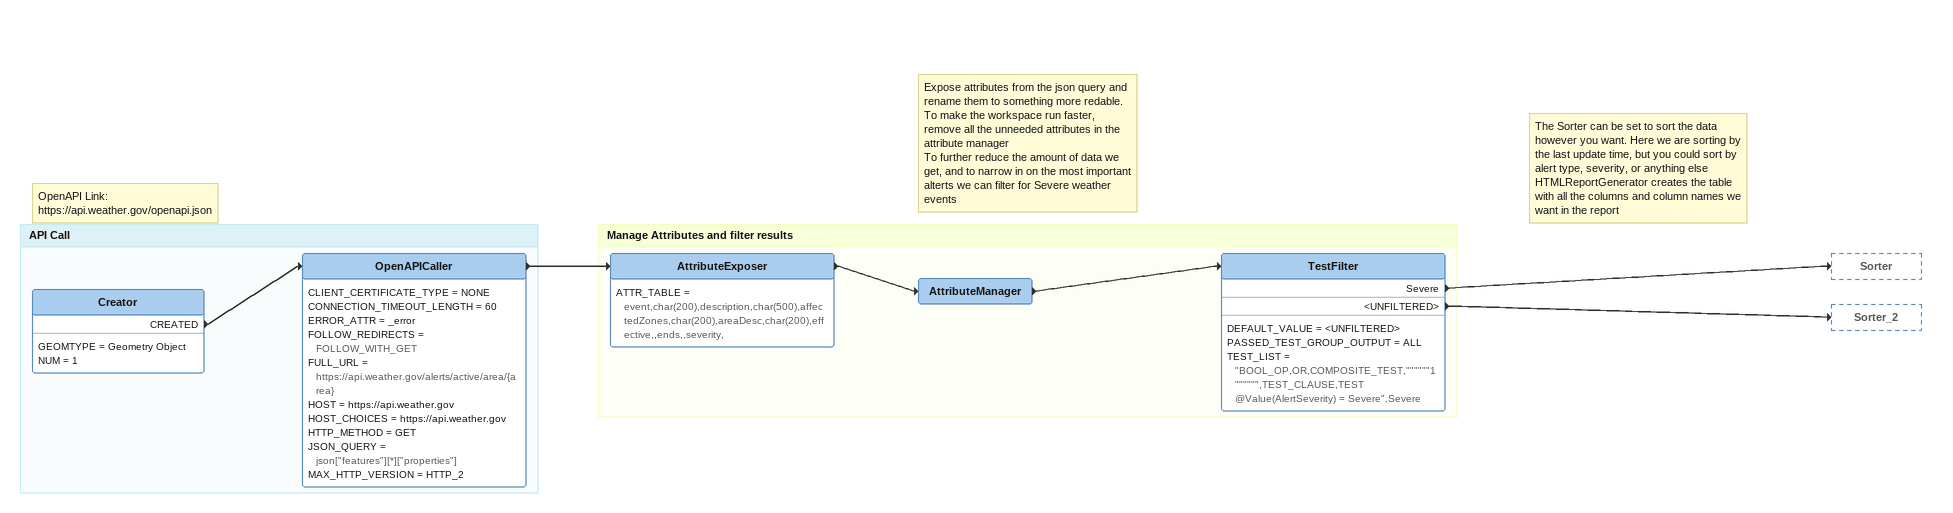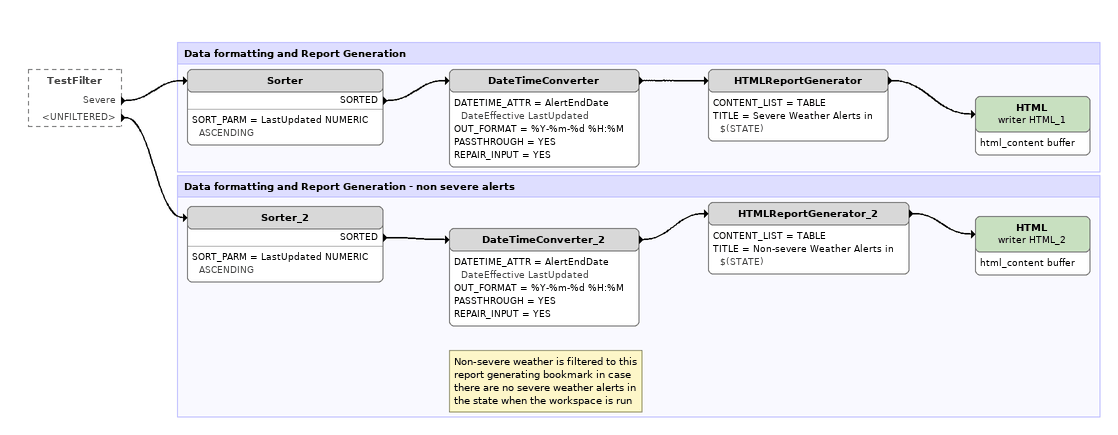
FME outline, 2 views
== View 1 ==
Note: OpenAPI Link: https://api.weather.gov/openapi.json
Note: Expose attributes from the json query and rename them to something more redable. / To make the workspace run faster, remove all the unneeded attributes in the attribute manager / To further reduce the amount of data we get, and to narrow in on the most important alterts we can filter for Severe weather events
Note: The Sorter can be set to sort the data however you want. Here we are sorting by the last update time, but you could sort by alert type, severity, or anything else / HTMLReportGenerator creates the table with all the columns and column names we want in the report

Bookmark: API Call
Creator
    GEOMTYPE = Geometry Object
    NUM = 1
    CREATED -> OpenAPICaller
OpenAPICaller
    CLIENT_CERTIFICATE_TYPE = NONE
    CONNECTION_TIMEOUT_LENGTH = 60
    ERROR_ATTR = _error
    FOLLOW_REDIRECTS = FOLLOW_WITH_GET
    FULL_URL = https://api.weather.gov/alerts/active/area/{area}
    HOST = https://api.weather.gov
    HOST_CHOICES = https://api.weather.gov
    HTTP_METHOD = GET
    JSON_QUERY = json["features"][*]["properties"]
    MAX_HTTP_VERSION = HTTP_2
    -> AttributeExposer

Bookmark: Manage Attributes and filter results
AttributeExposer
    ATTR_TABLE = event,char(200),description,char(500),affectedZones,char(200),areaDesc,char(200),effective,,ends,,severity,
    -> AttributeManager
AttributeManager
    -> TestFilter
TestFilter
    DEFAULT_VALUE = <UNFILTERED>
    PASSED_TEST_GROUP_OUTPUT = ALL
    TEST_LIST = "BOOL_OP,OR,COMPOSITE_TEST,""""""1"""""",TEST_CLAUSE,TEST @Value(AlertSeverity) = Severe",Severe
    Severe -> Sorter
    <UNFILTERED> -> Sorter_2

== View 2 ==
TestFilter [outside]
    Severe -> Sorter
    <UNFILTERED> -> Sorter_2

Bookmark: Data formatting and Report Generation
Sorter
    SORT_PARM = LastUpdated NUMERIC ASCENDING
    SORTED -> DateTimeConverter
DateTimeConverter
    DATETIME_ATTR = AlertEndDate DateEffective LastUpdated
    OUT_FORMAT = %Y-%m-%d %H:%M
    PASSTHROUGH = YES
    REPAIR_INPUT = YES
    -> HTMLReportGenerator
HTMLReportGenerator
    CONTENT_LIST = TABLE
    TITLE = Severe Weather Alerts in $(STATE)
    -> HTML (writer HTML_1)
HTML (writer HTML_1)
    attributes: html_content buffer

Bookmark: Data formatting and Report Generation - non severe alerts
Sorter_2
    SORT_PARM = LastUpdated NUMERIC ASCENDING
    SORTED -> DateTimeConverter_2
Note: Non-severe weather is filtered to this report generating bookmark in case there are no severe weather alerts in the state when the workspace is run
DateTimeConverter_2
    DATETIME_ATTR = AlertEndDate DateEffective LastUpdated
    OUT_FORMAT = %Y-%m-%d %H:%M
    PASSTHROUGH = YES
    REPAIR_INPUT = YES
    -> HTMLReportGenerator_2
HTMLReportGenerator_2
    CONTENT_LIST = TABLE
    TITLE = Non-severe Weather Alerts in $(STATE)
    -> HTML (writer HTML_2)
HTML (writer HTML_2)
    attributes: html_content buffer
